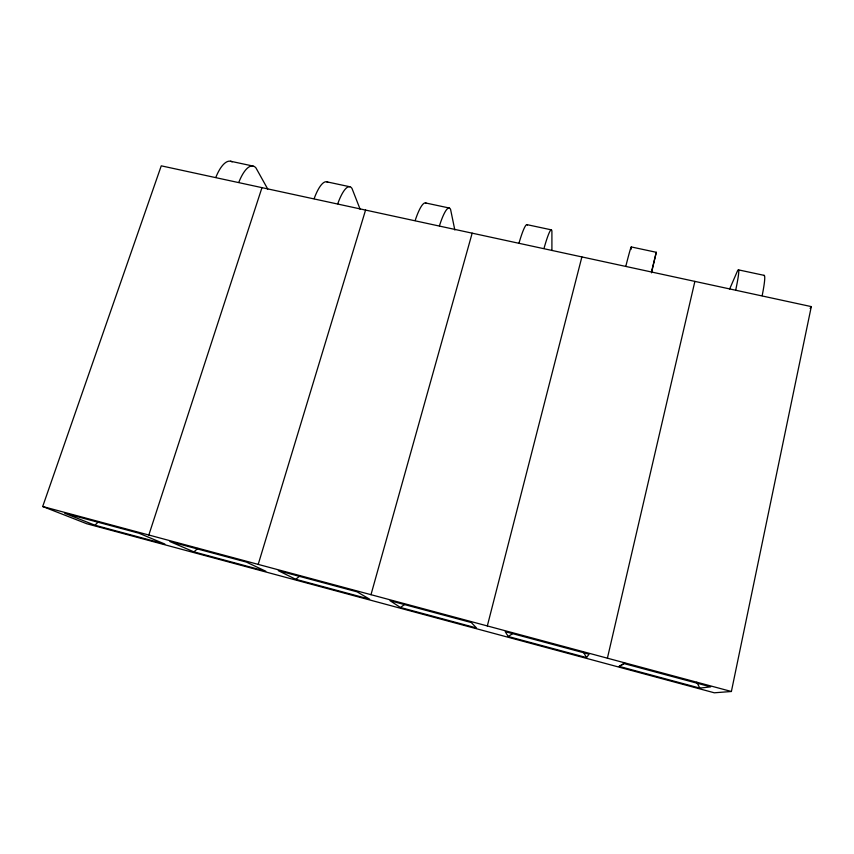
<?xml version="1.0" encoding="UTF-8"?>
<svg xmlns="http://www.w3.org/2000/svg" width="854" height="854" viewBox="0 0 854 854"><rect width="100%" height="100%" fill="white"/><g stroke="black" fill="none" stroke-linecap="round" stroke-linejoin="round"><path stroke-width="1.28" d="M551.908 250.5L551.908 231.253A37.811 3.448 -77.2 0 0 543.998 248.429M630.946 249.507L631.159 248.215A38.216 0.907 -76.6 0 0 625.843 266.16M631.223 246.934L656.278 252.293L651.495 272.853M731.387 691.494L811.3 306.607L161.257 165.836L42.7 506.507L86.702 523.726L714.318 692.797L731.387 691.494L42.7 506.507M607.397 658.188L694.878 281.404M651.527 271.721L656.278 252.293M487.324 625.939L581.884 256.926M370.988 594.683L472.166 233.163M258.207 564.398L365.565 210.084M148.831 535.01L261.975 187.645M729.658 288.983L737.472 270.964A38.761 2.594 -75.9 0 1 735.742 289.954M810.126 308.411L811.3 306.607M586.517 657.591L589.089 654.185L505.248 631.661L508.226 636.508L586.517 657.591L583.389 651.965M94.965 525.231L164.833 544.041L138.935 533.216L64.691 513.265L94.965 525.231L98.648 521.538M193.954 551.887L265.797 571.23L246.39 562.092L169.903 541.543L193.954 551.887L197.829 548.407M295.74 579.29L369.643 599.188L357.132 591.854L278.308 570.664L295.74 579.29L299.807 576.012M400.462 607.493L476.511 627.968L471.312 622.534L390.032 600.693L400.462 607.493L404.711 604.386M508.226 636.508L512.678 633.583M619.182 666.387L624.114 663.601L710.656 686.862L699.81 688.1L619.182 666.387L624.765 663.056M230.527 161.235L253.019 166.05M326.698 181.806L349.798 186.748M425.473 202.932L449.193 208.002M526.939 224.634L551.31 229.843M738.443 269.864L764.202 275.372M267.74 189.065L255.954 167.907A36.338 12.468 -79.4 0 0 238.81 182.35M696.779 682.229L699.81 688.1M360.132 209.262L351.997 188.456A36.807 9.629 -78.6 0 0 337.757 203.775M454.83 229.993L450.613 209.572A37.298 6.629 -77.9 0 0 439.447 225.798M314.144 198.662A36.69 10.312 -78.8 0 1 327.957 182.382M519.029 243.027A37.693 4.217 -77.3 0 1 527.409 225.04M415.172 220.535A37.181 7.355 -78 0 1 426.349 203.423M215.827 177.376A36.231 13.12 -79.6 0 1 232.149 161.886M763.689 275.586A38.889 3.448 -75.8 0 1 762.163 295.676"/></g></svg>
